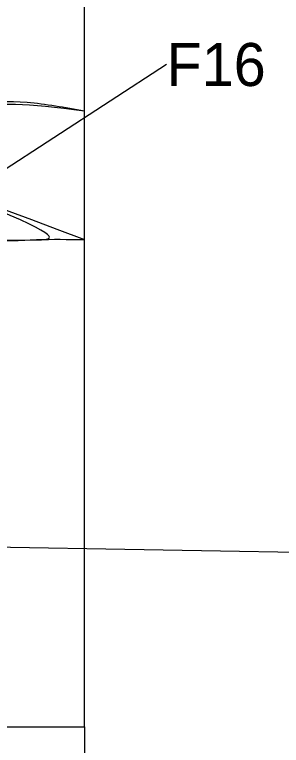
# Model space of a CAD drawing. Extents: x -204 to -1, y -285 to 3.
# Drawn here: x -172.65 to -170.17, y -270.17 to -263.37 of the extents above; entities that cross this region are included whole.
import ezdxf

# ---------------------------------------------------------------- set-up
doc = ezdxf.new("R2010")
doc.units = 0
for name, color, linetype in [('building location', 7, 'Continuous'), ('Feature Labels', 7, 'Continuous'), ('Quadrat Boundaries', 7, 'Continuous'), ('Unnumbered unidentified Features', 7, 'Continuous')]:
    doc.layers.add(name, color=color, linetype=linetype)

msp = doc.modelspace()

# ---------------------------------------------------------------- linework, layer by layer
at = {"layer": 'building location'}
msp.add_lwpolyline([(-176.4128, -257.5377), (-162.1994, -257.7858), (-162.3867, -268.5131), (-176.6, -268.265)], close=True, dxfattribs=at)
at = {"layer": 'Feature Labels'}
msp.add_line((-171.2364, -263.838), (-172.8452, -264.8829), dxfattribs=at)
at = {"layer": 'Quadrat Boundaries'}
for p, q in [((-172, -270), (-172, -262)), ((-181, -270), (-172, -270)), ((-172, -270), (-172, -275.5))]:
    msp.add_line(p, q, dxfattribs=at)
at = {"layer": 'Unnumbered unidentified Features'}
msp.add_line((-172, -265.4674), (-172, -264.2725), dxfattribs=at)
for points in [[(-172, -264.2725), (-172.181, -264.2392), (-172.5473, -264.172), (-173.0189, -264.1945), (-173.3735, -264.2618), (-173.6078, -264.341), (-173.7578, -264.337), (-173.8298, -264.3351)], [(-172, -264.2725), (-172.5451, -264.1936), (-173.1085, -264.2161), (-173.3902, -264.2725), (-173.6156, -264.3288), (-173.8298, -264.3351), (-172, -264.2725), (-173.8298, -264.3351)], [(-174.9, -264.3742), (-174.9638, -264.3827), (-175.0803, -264.3982), (-175.2647, -264.4057), (-175.4232, -264.5125), (-175.4391, -264.7158), (-175.212, -264.908), (-174.9428, -265.097), (-174.598, -265.3488), (-174.0687, -265.4114), (-173.4829, -265.3908), (-172.907, -265.497), (-172.4385, -265.4596), (-172.1554, -265.4646), (-172, -265.4674)], [(-174.9, -264.3742), (-175.0917, -264.3965), (-175.2494, -264.419), (-175.4072, -264.543), (-175.4185, -264.6896), (-175.2945, -264.8361), (-174.9001, -265.1292), (-174.6072, -265.3096), (-174.2015, -265.3885), (-173.4015, -265.4223), (-172.8494, -265.4787), (-172.4663, -265.4674), (-172, -265.4674), (-174.9, -264.3742), (-172, -265.4674)]]:
    msp.add_open_spline(points, degree=3, dxfattribs=at)

# ---------------------------------------------------------------- texts
at = {"layer": 'Feature Labels'}
msp.add_text('F16', height=0.4, dxfattribs=at).set_placement((-171.2364, -264.038))

doc.saveas('drawing.dxf')
